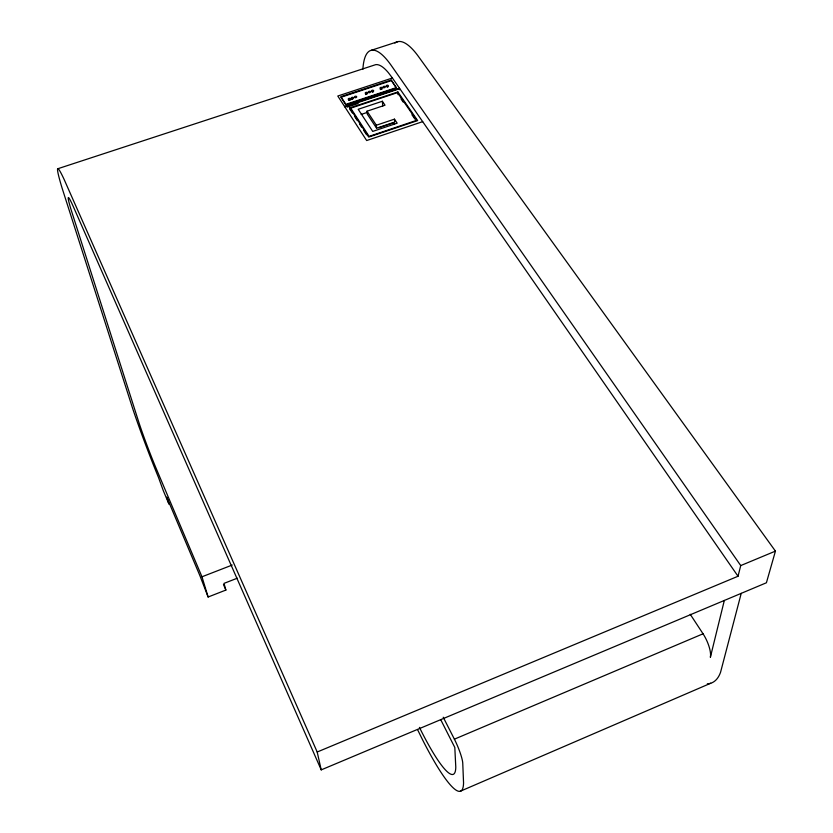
<?xml version="1.0" encoding="UTF-8"?>
<svg xmlns="http://www.w3.org/2000/svg" width="833" height="833" viewBox="0 0 833 833"><rect width="100%" height="100%" fill="white"/><g stroke="black" fill="none" stroke-linecap="round" stroke-linejoin="round"><path stroke-width="1.25" d="M724.325 600.458L710.362 657.279A18.586 6.227 65.1 0 0 703.052 633.798L690.224 614.275M394.904 43.077A87.184 24.698 72.8 0 1 418.593 56.686L775.44 551.123L766.412 582.767L321.215 769.879L317.196 752.012L738.028 576.249L740.735 565.576L391.364 65.63A87.486 23.251 72.5 0 0 362.886 69.233M741.224 593.356L720.555 672.283A110.216 36.756 66.1 0 1 707.311 683.831M460.045 791.35L710.716 683.247M443.229 717.223L454.391 739.173L703.052 633.798M740.735 565.576L775.44 551.123M237.301 578.196L223.983 583.392L225.878 590.066L208.125 597.011L199.941 575.759L166.756 497.134L168.953 504.09L163.372 490.845L158.52 477.528A62.496 2.915 69.2 0 1 132.801 408.92L62.163 188.31A75.959 4.03 69.7 0 1 64.141 179.47L317.196 752.012M208.125 597.011L201.971 576.79L232.22 565.055M422.675 121.649L366.676 140.538L337.781 96.024L392.405 78L399.507 88.246L399.611 89.745M367.051 111.185L376.349 125.231L394.457 119.15L397.185 123.18L372.726 131.406L358.2 109.29L382.357 101.251L385.023 105.197L367.051 111.185L367.322 114.163L376.589 128.209L394.675 122.128L394.457 119.15M378.828 127.761L393.374 122.868L394.373 124.356M361.168 114.433L367.186 112.424M347.163 104.521L396.414 88.194M344.56 106.468L399.507 88.246M344.852 106.905L399.809 88.673L738.028 576.249M347.163 107.145L358.138 103.511M349.735 107.957L397.882 91.963L417.656 120.577L368.707 137.07L349.735 107.957L349.922 109.737M350.714 108.165L397.497 92.619L416.646 120.358L369.113 136.373L350.714 108.165L350.901 109.946M391.177 80.072L340.884 96.68L345.862 104.333L396.383 87.59L391.177 80.072L395.769 87.257M391.218 80.666L340.947 97.274L345.924 104.937M57.966 168.683L375.61 64.682A72.835 19.346 72.5 0 1 388.428 72.752L392.405 78M371.403 50.261L397.882 41.65M400.985 98.888L403.182 102.074M411.95 114.787L414.876 119.025M350.985 110.841L352.401 113.017M354.514 116.266L357.347 120.608M359.46 123.857L361.584 127.116M363.698 130.364L366.53 134.707M440.699 719.639L454.808 747.472L455.776 766.995A96.128 14.848 67.7 0 1 421.748 732.03L419.436 727.376M417.645 729.802L422.82 740.298A114.09 17.639 67.7 0 0 463.554 782.885L462.752 763.143A19.232 3.093 67.2 0 0 454.391 739.173M321.215 769.879L73.908 207.938A44.888 2.384 69.7 0 0 72.127 212.967L138.33 420.727A36.871 1.718 69.2 0 0 156.521 469.271L201.971 576.79M223.473 584.506L225.878 590.066M376.349 125.231L376.589 128.209M382.357 101.251L382.732 106.02M397.882 91.963L398.07 94.65M380.254 89.62A1.114 0.718 -5.1 0 1 381.951 89.225M372.257 92.067A1.114 0.729 -5.3 0 1 373.111 92.015M365.489 94.598A1.114 0.729 -5.5 0 1 366.936 94.119M387.272 87.028A1.114 0.718 -5 0 1 387.845 87.048M348.86 100.304A1.114 0.729 -6 0 1 350.214 100.22M351.547 99.585A1.114 0.729 -5.9 0 1 352.713 99.075M386.637 86.559A1.114 0.718 -5 0 0 388.407 85.976A1.114 0.718 -5 0 0 386.866 85.299A1.114 0.718 -5 0 0 386.637 86.559M380.483 88.662A1.114 0.718 -5.1 0 0 382.253 88.069A1.114 0.718 -5.1 0 0 380.702 87.403A1.114 0.718 -5.1 0 0 380.483 88.662M348.673 99.679A1.125 0.729 -6 0 0 350.464 99.085A1.125 0.729 -6 0 0 348.923 98.409A1.125 0.729 -6 0 0 348.673 99.679M383.492 87.632A1.114 0.718 -5 0 0 385.262 87.038A1.114 0.718 -5 0 0 383.721 86.372A1.114 0.718 -5 0 0 383.492 87.632M368.717 92.609A1.114 0.729 -5.4 0 0 370.498 92.026A1.114 0.729 -5.4 0 0 368.957 91.349A1.114 0.729 -5.4 0 0 368.717 92.609M351.713 98.638A1.125 0.729 -5.9 0 0 353.504 98.044A1.125 0.729 -5.9 0 0 351.963 97.367A1.125 0.729 -5.9 0 0 351.713 98.638M371.872 91.536A1.114 0.729 -5.3 0 0 373.653 90.953A1.114 0.729 -5.3 0 0 372.112 90.276A1.114 0.729 -5.3 0 0 371.872 91.536M365.687 93.65A1.114 0.729 -5.5 0 0 367.468 93.057A1.114 0.729 -5.5 0 0 365.926 92.38A1.114 0.729 -5.5 0 0 365.687 93.65M354.889 97.565A1.114 0.729 -5.8 0 0 356.68 96.972A1.114 0.729 -5.8 0 0 355.139 96.295A1.114 0.729 -5.8 0 0 354.889 97.565"/></g></svg>
